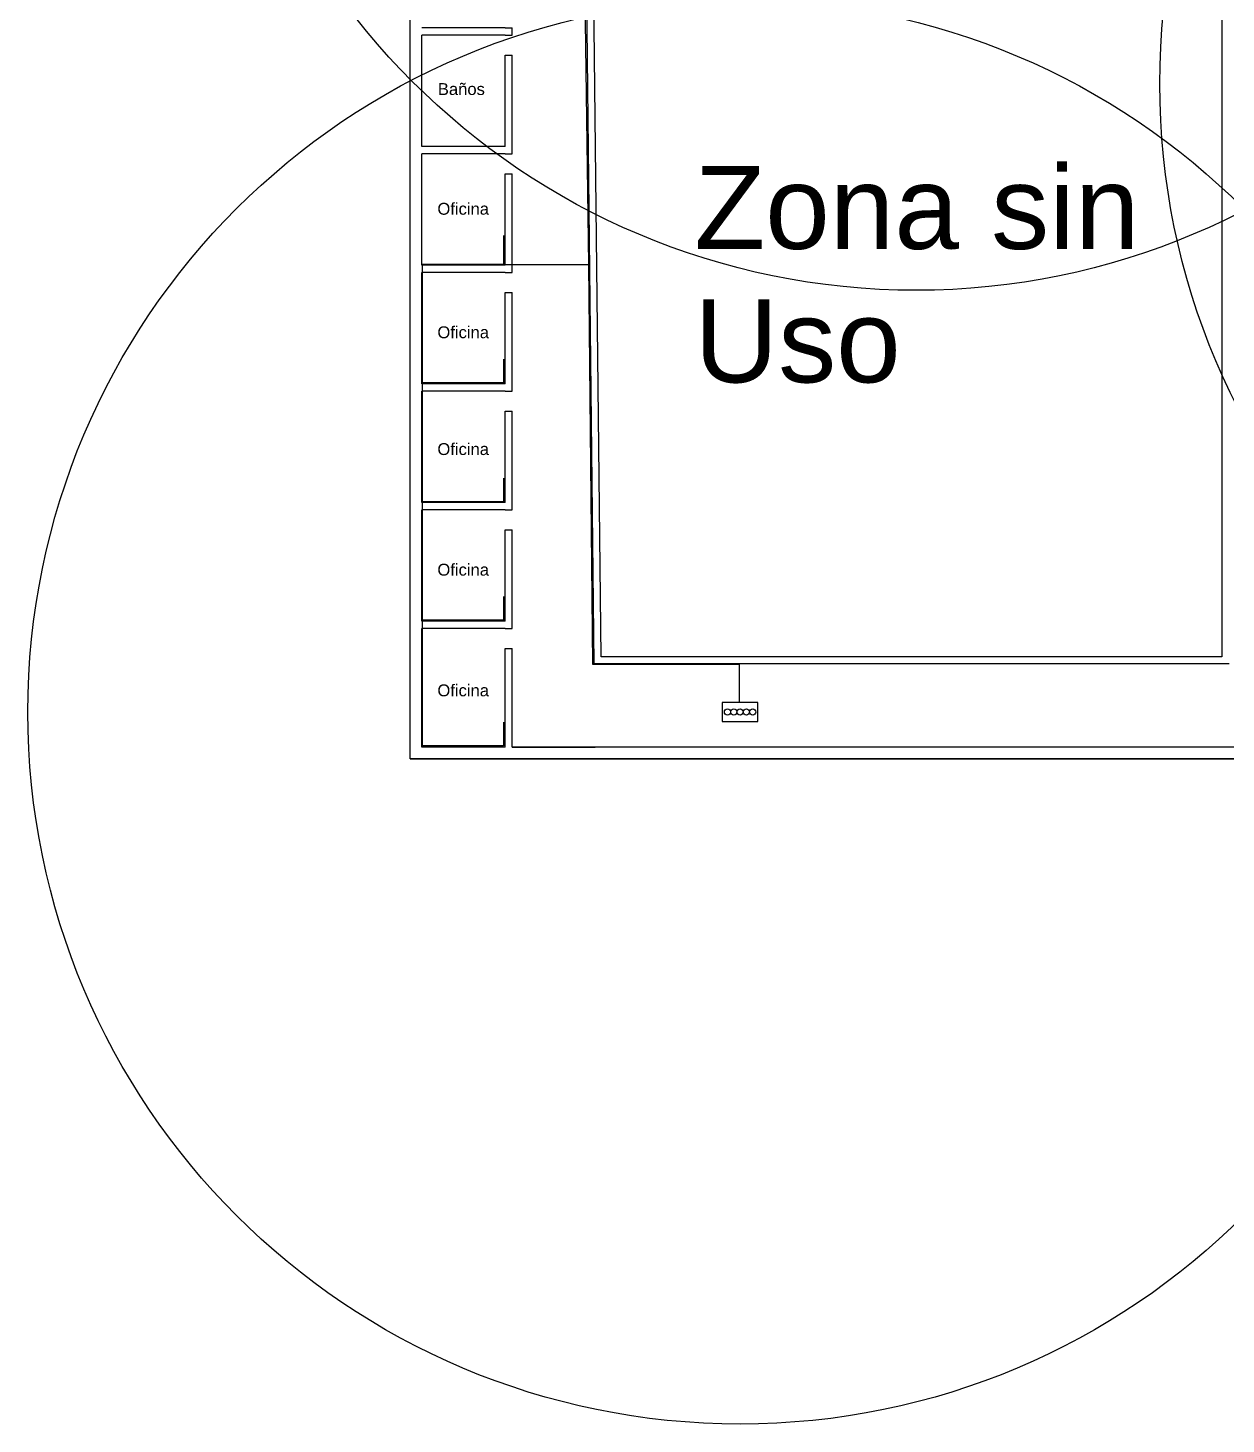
# Model space of a CAD drawing. Header units: millimetres. Extents: x 225 to 740, y 2333 to 4836.
# Drawn here: x 225.1 to 275.6, y 2332.5 to 2391.3 of the extents above; entities that cross this region are included whole.
import ezdxf

# ---------------------------------------------------------------- set-up
doc = ezdxf.new("R2010")
doc.units = ezdxf.units.MM
for name, color, linetype in [('DefaultArea', 30, 'Continuous'), ('DefaultNetwork', 100, 'Continuous'), ('DefaultTags', 7, 'Continuous'), ('DefaultWalls', 5, 'Continuous')]:
    doc.layers.add(name, color=color, linetype=linetype)
doc.styles.get("Standard").update_dxf_attribs({"font": 'arial.ttf'})

msp = doc.modelspace()

# ---------------------------------------------------------------- linework, layer by layer
at = {"layer": 'DefaultArea'}
for centre in [(262.523, 2410.287), (302.792, 2388.991), (255.11, 2362.515)]:
    msp.add_circle(centre, 30, dxfattribs=at)
at = {"layer": 'DefaultNetwork', "color": 8}
for p, q in [((248.738, 2381.376), (248.516, 2397.618)), ((245.138, 2382.592), (245.138, 2381.376)), ((241.738, 2361.092), (241.738, 2381.376)), ((245.138, 2381.376), (241.738, 2381.376)), ((245.138, 2381.376), (248.738, 2381.376)), ((248.9, 2364.518), (248.738, 2381.376)), ((245.138, 2377.387), (245.138, 2376.387)), ((245.138, 2376.387), (241.738, 2376.387)), ((245.138, 2372.374), (245.138, 2371.374)), ((245.138, 2371.374), (241.738, 2371.374)), ((245.138, 2367.385), (245.138, 2366.385)), ((245.138, 2366.385), (241.738, 2366.385)), ((255.091, 2364.518), (248.9, 2364.518)), ((255.091, 2364.046), (255.091, 2364.514)), ((255.091, 2363.578), (255.091, 2364.046)), ((255.091, 2363.11), (255.091, 2363.578)), ((255.091, 2362.938), (255.091, 2363.406)), ((245.138, 2362.092), (245.138, 2361.092)), ((245.138, 2361.092), (241.738, 2361.092))]:
    msp.add_line(p, q, dxfattribs=at)
at = {"layer": 'DefaultNetwork'}
for p, q in [((254.352, 2362.923), (254.352, 2362.123)), ((255.852, 2362.923), (254.352, 2362.923)), ((255.852, 2362.123), (255.852, 2362.923)), ((254.352, 2362.123), (255.852, 2362.123))]:
    msp.add_line(p, q, dxfattribs=at)
at = {"layer": 'DefaultNetwork', "color": 3}
for centre in [(254.58, 2362.515), (254.846, 2362.515), (255.11, 2362.515), (255.376, 2362.515), (255.64, 2362.515)]:
    msp.add_circle(centre, 0.132, dxfattribs=at)
at = {"layer": 'DefaultWalls'}
for p, q in [((241.207, 2360.541), (241.207, 2445.541)), ((241.207, 2360.541), (241.207, 2445.541)), ((241.207, 2360.541), (241.207, 2445.541)), ((241.207, 2360.541), (241.207, 2445.541)), ((241.207, 2360.541), (241.207, 2403.041)), ((241.207, 2360.541), (241.207, 2403.041)), ((241.207, 2360.541), (241.207, 2403.041)), ((241.207, 2360.541), (241.207, 2403.041)), ((248.968, 2364.541), (248.601, 2397.541)), ((248.968, 2364.541), (248.601, 2397.541)), ((248.968, 2364.541), (248.601, 2397.541)), ((248.968, 2364.541), (248.601, 2397.541)), ((249.264, 2364.841), (248.904, 2397.241)), ((249.264, 2364.841), (248.904, 2397.241)), ((249.264, 2364.841), (248.904, 2397.241)), ((249.264, 2364.841), (248.904, 2397.241)), ((275.407, 2397.541), (275.407, 2364.841)), ((275.407, 2397.541), (275.407, 2364.841)), ((275.407, 2397.541), (275.407, 2364.841)), ((275.407, 2397.541), (275.407, 2364.841)), ((245.207, 2391.341), (241.707, 2391.341)), ((245.207, 2391.341), (241.707, 2391.341)), ((245.207, 2391.341), (241.707, 2391.341)), ((245.207, 2391.341), (241.707, 2391.341)), ((245.207, 2391.341), (241.707, 2391.341)), ((245.207, 2391.341), (241.707, 2391.341)), ((245.207, 2391.341), (241.707, 2391.341)), ((245.207, 2391.341), (241.707, 2391.341)), ((245.207, 2391.341), (245.507, 2391.341)), ((245.207, 2391.341), (245.507, 2391.341)), ((245.207, 2391.341), (245.507, 2391.341)), ((245.207, 2391.341), (245.507, 2391.341)), ((245.507, 2391.041), (245.507, 2391.341)), ((245.507, 2391.041), (245.507, 2391.341)), ((245.507, 2391.041), (245.507, 2391.341)), ((245.507, 2391.041), (245.507, 2391.341)), ((245.207, 2391.041), (241.707, 2391.041)), ((241.707, 2386.341), (241.707, 2391.041)), ((245.207, 2391.041), (241.707, 2391.041)), ((241.707, 2386.341), (241.707, 2391.041)), ((245.207, 2391.041), (241.707, 2391.041)), ((241.707, 2386.341), (241.707, 2391.041)), ((245.207, 2391.041), (241.707, 2391.041)), ((241.707, 2386.341), (241.707, 2391.041)), ((245.207, 2391.041), (245.507, 2391.041)), ((245.207, 2391.041), (245.507, 2391.041)), ((245.207, 2391.041), (245.507, 2391.041)), ((245.207, 2391.041), (245.507, 2391.041)), ((245.207, 2386.341), (245.207, 2390.191)), ((245.207, 2390.191), (245.507, 2390.191)), ((245.207, 2386.341), (245.207, 2390.191)), ((245.207, 2390.191), (245.507, 2390.191)), ((245.207, 2386.341), (245.207, 2390.191)), ((245.207, 2390.191), (245.507, 2390.191)), ((245.207, 2386.341), (245.207, 2390.191)), ((245.207, 2390.191), (245.507, 2390.191)), ((245.507, 2386.041), (245.507, 2390.191)), ((245.507, 2386.041), (245.507, 2390.191)), ((245.507, 2386.041), (245.507, 2390.191)), ((245.507, 2386.041), (245.507, 2390.191)), ((245.207, 2386.341), (241.707, 2386.341)), ((245.207, 2386.341), (241.707, 2386.341)), ((245.207, 2386.341), (241.707, 2386.341)), ((245.207, 2386.341), (241.707, 2386.341)), ((245.207, 2386.041), (241.707, 2386.041)), ((241.707, 2381.341), (241.707, 2386.041)), ((245.207, 2386.041), (241.707, 2386.041)), ((241.707, 2381.341), (241.707, 2386.041)), ((245.207, 2386.041), (241.707, 2386.041)), ((241.707, 2381.341), (241.707, 2386.041)), ((245.207, 2386.041), (241.707, 2386.041)), ((241.707, 2381.341), (241.707, 2386.041)), ((245.207, 2386.041), (245.507, 2386.041)), ((245.207, 2386.041), (245.507, 2386.041)), ((245.207, 2386.041), (245.507, 2386.041)), ((245.207, 2386.041), (245.507, 2386.041)), ((245.207, 2381.341), (245.207, 2385.191)), ((245.207, 2385.191), (245.507, 2385.191)), ((245.207, 2381.341), (245.207, 2385.191)), ((245.207, 2385.191), (245.507, 2385.191)), ((245.207, 2381.341), (245.207, 2385.191)), ((245.207, 2385.191), (245.507, 2385.191)), ((245.207, 2381.341), (245.207, 2385.191)), ((245.207, 2385.191), (245.507, 2385.191)), ((245.507, 2381.041), (245.507, 2385.191)), ((245.507, 2381.041), (245.507, 2385.191)), ((245.507, 2381.041), (245.507, 2385.191)), ((245.507, 2381.041), (245.507, 2385.191)), ((245.207, 2381.341), (241.707, 2381.341)), ((245.207, 2381.341), (241.707, 2381.341)), ((245.207, 2381.341), (241.707, 2381.341)), ((245.207, 2381.341), (241.707, 2381.341)), ((245.207, 2381.041), (241.707, 2381.041)), ((245.207, 2381.041), (241.707, 2381.041)), ((241.707, 2376.341), (241.707, 2381.041)), ((245.207, 2381.041), (241.707, 2381.041)), ((245.207, 2381.041), (241.707, 2381.041)), ((241.707, 2376.341), (241.707, 2381.041)), ((245.207, 2381.041), (241.707, 2381.041)), ((245.207, 2381.041), (241.707, 2381.041)), ((241.707, 2376.341), (241.707, 2381.041)), ((245.207, 2381.041), (241.707, 2381.041)), ((245.207, 2381.041), (241.707, 2381.041)), ((241.707, 2376.341), (241.707, 2381.041)), ((245.207, 2381.041), (245.507, 2381.041)), ((245.207, 2381.041), (245.507, 2381.041)), ((245.207, 2381.041), (245.507, 2381.041)), ((245.207, 2381.041), (245.507, 2381.041)), ((245.207, 2376.341), (245.207, 2380.191)), ((245.207, 2380.191), (245.507, 2380.191)), ((245.207, 2376.341), (245.207, 2380.191)), ((245.207, 2380.191), (245.507, 2380.191)), ((245.207, 2376.341), (245.207, 2380.191)), ((245.207, 2380.191), (245.507, 2380.191)), ((245.207, 2376.341), (245.207, 2380.191)), ((245.207, 2380.191), (245.507, 2380.191)), ((245.507, 2376.041), (245.507, 2380.191)), ((245.507, 2376.041), (245.507, 2380.191)), ((245.507, 2376.041), (245.507, 2380.191)), ((245.507, 2376.041), (245.507, 2380.191)), ((245.207, 2376.341), (241.707, 2376.341)), ((245.207, 2376.341), (241.707, 2376.341)), ((245.207, 2376.341), (241.707, 2376.341)), ((245.207, 2376.341), (241.707, 2376.341)), ((245.207, 2376.041), (241.707, 2376.041)), ((241.707, 2371.341), (241.707, 2376.041)), ((245.207, 2376.041), (241.707, 2376.041)), ((241.707, 2371.341), (241.707, 2376.041)), ((245.207, 2376.041), (241.707, 2376.041)), ((241.707, 2371.341), (241.707, 2376.041)), ((245.207, 2376.041), (241.707, 2376.041)), ((241.707, 2371.341), (241.707, 2376.041)), ((245.207, 2376.041), (245.507, 2376.041)), ((245.207, 2376.041), (245.507, 2376.041)), ((245.207, 2376.041), (245.507, 2376.041)), ((245.207, 2376.041), (245.507, 2376.041)), ((245.207, 2371.341), (245.207, 2375.191)), ((245.207, 2375.191), (245.507, 2375.191)), ((245.207, 2371.341), (245.207, 2375.191)), ((245.207, 2375.191), (245.507, 2375.191)), ((245.207, 2371.341), (245.207, 2375.191)), ((245.207, 2375.191), (245.507, 2375.191)), ((245.207, 2371.341), (245.207, 2375.191)), ((245.207, 2375.191), (245.507, 2375.191)), ((245.507, 2371.041), (245.507, 2375.191)), ((245.507, 2371.041), (245.507, 2375.191)), ((245.507, 2371.041), (245.507, 2375.191)), ((245.507, 2371.041), (245.507, 2375.191)), ((245.207, 2371.341), (241.707, 2371.341)), ((245.207, 2371.341), (241.707, 2371.341)), ((245.207, 2371.341), (241.707, 2371.341)), ((245.207, 2371.341), (241.707, 2371.341)), ((245.207, 2371.041), (241.707, 2371.041)), ((241.707, 2366.341), (241.707, 2371.041)), ((245.207, 2371.041), (241.707, 2371.041)), ((241.707, 2366.341), (241.707, 2371.041)), ((245.207, 2371.041), (241.707, 2371.041)), ((241.707, 2366.341), (241.707, 2371.041)), ((245.207, 2371.041), (241.707, 2371.041)), ((241.707, 2366.341), (241.707, 2371.041)), ((245.207, 2371.041), (245.507, 2371.041)), ((245.207, 2371.041), (245.507, 2371.041)), ((245.207, 2371.041), (245.507, 2371.041)), ((245.207, 2371.041), (245.507, 2371.041)), ((245.207, 2366.341), (245.207, 2370.191)), ((245.207, 2370.191), (245.507, 2370.191)), ((245.207, 2366.341), (245.207, 2370.191)), ((245.207, 2370.191), (245.507, 2370.191)), ((245.207, 2366.341), (245.207, 2370.191)), ((245.207, 2370.191), (245.507, 2370.191)), ((245.207, 2366.341), (245.207, 2370.191)), ((245.207, 2370.191), (245.507, 2370.191)), ((245.507, 2366.041), (245.507, 2370.191)), ((245.507, 2366.041), (245.507, 2370.191)), ((245.507, 2366.041), (245.507, 2370.191)), ((245.507, 2366.041), (245.507, 2370.191)), ((245.207, 2366.341), (241.707, 2366.341)), ((245.207, 2366.341), (241.707, 2366.341)), ((245.207, 2366.341), (241.707, 2366.341)), ((245.207, 2366.341), (241.707, 2366.341)), ((245.207, 2366.041), (241.707, 2366.041)), ((241.707, 2361.041), (241.707, 2366.041)), ((245.207, 2366.041), (241.707, 2366.041)), ((241.707, 2361.041), (241.707, 2366.041)), ((245.207, 2366.041), (241.707, 2366.041)), ((241.707, 2361.041), (241.707, 2366.041)), ((245.207, 2366.041), (241.707, 2366.041)), ((241.707, 2361.041), (241.707, 2366.041)), ((245.207, 2366.041), (245.507, 2366.041)), ((245.207, 2366.041), (245.507, 2366.041)), ((245.207, 2366.041), (245.507, 2366.041)), ((245.207, 2366.041), (245.507, 2366.041)), ((245.207, 2366.041), (245.507, 2366.041)), ((245.207, 2366.041), (245.507, 2366.041)), ((245.207, 2366.041), (245.507, 2366.041)), ((245.207, 2366.041), (245.507, 2366.041)), ((245.207, 2361.041), (245.207, 2365.191)), ((245.207, 2365.191), (245.507, 2365.191)), ((245.207, 2361.041), (245.207, 2365.191)), ((245.207, 2365.191), (245.507, 2365.191)), ((245.207, 2361.041), (245.207, 2365.191)), ((245.207, 2365.191), (245.507, 2365.191)), ((245.207, 2361.041), (245.207, 2365.191)), ((245.207, 2365.191), (245.507, 2365.191)), ((245.507, 2361.041), (245.507, 2365.191)), ((245.507, 2361.041), (245.507, 2365.191)), ((245.507, 2361.041), (245.507, 2365.191)), ((245.507, 2361.041), (245.507, 2365.191)), ((275.407, 2364.841), (249.264, 2364.841)), ((275.407, 2364.841), (249.264, 2364.841)), ((275.407, 2364.841), (249.264, 2364.841)), ((275.407, 2364.841), (249.264, 2364.841)), ((275.707, 2364.541), (248.968, 2364.541)), ((275.707, 2364.541), (248.968, 2364.541)), ((275.707, 2364.541), (248.968, 2364.541)), ((275.707, 2364.541), (248.968, 2364.541)), ((245.207, 2361.041), (241.707, 2361.041)), ((245.207, 2361.041), (241.707, 2361.041)), ((245.207, 2361.041), (241.707, 2361.041)), ((245.207, 2361.041), (241.707, 2361.041)), ((339.207, 2361.041), (245.507, 2361.041)), ((245.507, 2361.041), (249.007, 2361.041)), ((339.207, 2361.041), (245.507, 2361.041)), ((245.507, 2361.041), (249.007, 2361.041)), ((339.207, 2361.041), (245.507, 2361.041)), ((245.507, 2361.041), (249.007, 2361.041)), ((339.207, 2361.041), (245.507, 2361.041)), ((245.507, 2361.041), (249.007, 2361.041)), ((339.207, 2360.541), (241.207, 2360.541)), ((241.207, 2360.541), (339.207, 2360.541)), ((339.207, 2360.541), (241.207, 2360.541)), ((241.207, 2360.541), (339.207, 2360.541)), ((339.207, 2360.541), (241.207, 2360.541)), ((241.207, 2360.541), (339.207, 2360.541)), ((339.207, 2360.541), (241.207, 2360.541)), ((241.207, 2360.541), (339.207, 2360.541))]:
    msp.add_line(p, q, dxfattribs=at)

# ---------------------------------------------------------------- texts
at = {"layer": 'DefaultTags'}
for s, height, p in [('Baños', 0.5, (242.379, 2388.515)), ('Zona sin', 3.5, (253.183, 2382.029)), ('Oficina', 0.5, (242.359, 2383.471)), ('Uso', 3.5, (253.183, 2376.406)), ('Oficina', 0.5, (242.359, 2378.267)), ('Oficina', 0.5, (242.359, 2373.346)), ('Oficina', 0.5, (242.359, 2368.264)), ('Oficina', 0.5, (242.359, 2363.179))]:
    msp.add_text(s, height=height, dxfattribs=at).set_placement(p)

doc.saveas('drawing.dxf')
